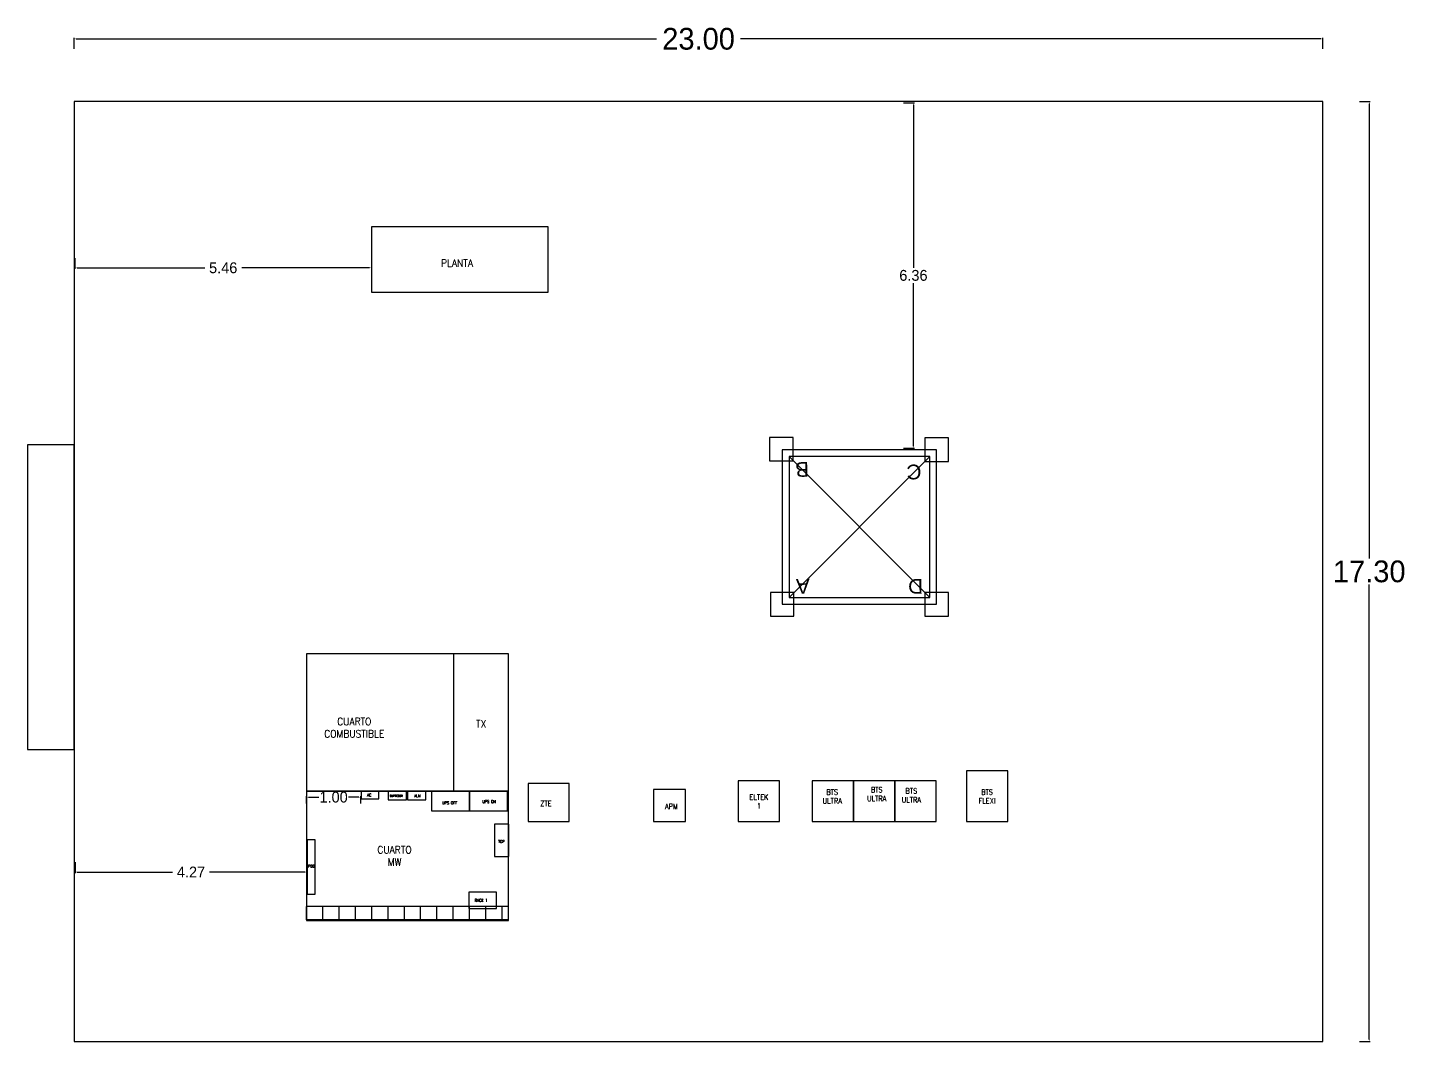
# Model space of a CAD drawing. Header units: millimetres. Extents: x 44 to 163, y 57 to 101.
# Drawn here: x 43.78 to 69.14, y 57.44 to 76.1 of the extents above; entities that cross this region are included whole.
import ezdxf

# ---------------------------------------------------------------- set-up
doc = ezdxf.new("R2010")
doc.units = ezdxf.units.MM
doc.header["$LTSCALE"] = 0.01
doc.header["$PDMODE"] = 35
doc.header["$PDSIZE"] = -10
for name, color, linetype in [('CONSTRUCCION', 7, 'Continuous'), ('EQUIPO EXISTENTE', 7, 'Continuous'), ('ESCALERILLA EXISTENTE', 4, 'Continuous')]:
    doc.layers.add(name, color=color, linetype=linetype)
doc.styles.add('A1', font='romans.shx', dxfattribs={"width": 0.9, "height": 0.09})
doc.dimstyles.new('interior', dxfattribs={"dimtxt": 0.2, "dimasz": 0.038, "dimexe": 0.02, "dimexo": 0.03, "dimgap": 0.04, "dimtad": 0, "dimtih": 1, "dimtoh": 1, "dimzin": 0, "dimdsep": 46, "dimtxsty": 'Standard', "dimcen": 0.04, "dimclrd": 5, "dimclre": 5, "dimclrt": 5, "dimadec": 3, "dimazin": 2, "dimtfac": 1, "dimtofl": 0, "dimtmove": 0, "dimatfit": 3, "dimfxl": 0.18, "dimtolj": 1, "dimtzin": 0, "dimarcsym": 0})

# ---------------------------------------------------------------- blocks, each defined once
blk = doc.blocks.new('*D139')
at = {"layer": 'CONSTRUCCION', "color": 5, "lineweight": -2, "transparency": 16777216}
for p, q in [((44.635, 75.714), (44.635, 75.914)), ((44.673, 75.894), (55.362, 75.894)), ((67.597, 75.894), (56.909, 75.894)), ((67.635, 75.714), (67.635, 75.914))]:
    blk.add_line(p, q, dxfattribs=at)
at = {"layer": 'CONSTRUCCION', "color": 5, "lineweight": -3, "transparency": 16777216}
for points in [[(44.673, 75.901), (44.673, 75.888), (44.635, 75.894)], [(67.597, 75.901), (67.597, 75.888), (67.635, 75.894)]]:
    blk.add_solid(points, dxfattribs=at)
at = {"layer": 'Defpoints', "color": 0, "lineweight": -3, "transparency": 16777216}
for p in [(44.635, 75.894), (44.635, 74.74), (67.635, 74.74)]:
    blk.add_point(p, dxfattribs=at)
at = {"layer": 'CONSTRUCCION', "color": 5, "lineweight": -3, "transparency": 16777216, "insert": (56.135, 75.894), "char_height": 0.2, "attachment_point": 5}
blk.add_mtext('\\A1;{\\H2x;23.00}', dxfattribs=at)
blk = doc.blocks.new('*D140')
at = {"layer": 'CONSTRUCCION', "color": 5, "lineweight": -2, "transparency": 16777216}
for p, q in [((68.307, 74.74), (68.507, 74.74)), ((68.487, 74.702), (68.487, 66.33)), ((68.487, 57.478), (68.487, 65.85)), ((68.307, 57.44), (68.507, 57.44))]:
    blk.add_line(p, q, dxfattribs=at)
at = {"layer": 'CONSTRUCCION', "color": 5, "lineweight": -3, "transparency": 16777216}
for points in [[(68.481, 74.702), (68.494, 74.702), (68.487, 74.74)], [(68.481, 57.478), (68.494, 57.478), (68.487, 57.44)]]:
    blk.add_solid(points, dxfattribs=at)
at = {"layer": 'Defpoints', "color": 0, "lineweight": -3, "transparency": 16777216}
for p in [(67.635, 74.74), (67.635, 57.44), (68.487, 57.44)]:
    blk.add_point(p, dxfattribs=at)
at = {"layer": 'CONSTRUCCION', "color": 5, "lineweight": -3, "transparency": 16777216, "insert": (68.487, 66.09), "char_height": 0.2, "attachment_point": 5}
blk.add_mtext('\\A1;{\\H2x;17.30}', dxfattribs=at)
blk = doc.blocks.new('*D141')
at = {"layer": 'CONSTRUCCION', "color": 5, "lineweight": -2, "transparency": 16777216}
for p, q in [((44.65, 71.86), (44.65, 71.66)), ((50.11, 71.86), (50.11, 71.66)), ((44.688, 71.68), (47.04, 71.68)), ((50.072, 71.68), (47.72, 71.68))]:
    blk.add_line(p, q, dxfattribs=at)
at = {"layer": 'CONSTRUCCION', "color": 5, "lineweight": -3, "transparency": 16777216}
for points in [[(44.688, 71.686), (44.688, 71.673), (44.65, 71.68)], [(50.072, 71.686), (50.072, 71.673), (50.11, 71.68)]]:
    blk.add_solid(points, dxfattribs=at)
at = {"layer": 'Defpoints', "color": 0, "lineweight": -3, "transparency": 16777216}
for p in [(44.65, 72.067), (50.11, 72.067), (50.11, 71.68)]:
    blk.add_point(p, dxfattribs=at)
at = {"layer": 'CONSTRUCCION', "color": 5, "lineweight": -3, "transparency": 16777216, "insert": (47.38, 71.68), "char_height": 0.2, "attachment_point": 5}
blk.add_mtext('\\A1;5.46', dxfattribs=at)
blk = doc.blocks.new('*D143')
at = {"layer": 'CONSTRUCCION', "color": 5, "lineweight": -2, "transparency": 16777216}
for p, q in [((44.652, 60.738), (44.652, 60.538)), ((48.922, 60.738), (48.922, 60.538)), ((44.69, 60.558), (46.447, 60.558)), ((48.884, 60.558), (47.127, 60.558))]:
    blk.add_line(p, q, dxfattribs=at)
at = {"layer": 'CONSTRUCCION', "color": 5, "lineweight": -3, "transparency": 16777216}
for points in [[(44.69, 60.565), (44.69, 60.552), (44.652, 60.558)], [(48.884, 60.565), (48.884, 60.552), (48.922, 60.558)]]:
    blk.add_solid(points, dxfattribs=at)
at = {"layer": 'Defpoints', "color": 0, "lineweight": -3, "transparency": 16777216}
for p in [(44.652, 60.879), (48.922, 60.879), (48.922, 60.558)]:
    blk.add_point(p, dxfattribs=at)
at = {"layer": 'CONSTRUCCION', "color": 5, "lineweight": -3, "transparency": 16777216, "insert": (46.787, 60.558), "char_height": 0.2, "attachment_point": 5}
blk.add_mtext('\\A1;4.27', dxfattribs=at)
blk = doc.blocks.new('*D146')
at = {"layer": 'CONSTRUCCION', "color": 5, "lineweight": -2, "transparency": 16777216}
for p, q in [((48.913, 61.822), (48.913, 61.956)), ((48.951, 61.936), (49.14, 61.936)), ((49.875, 61.936), (49.687, 61.936)), ((49.913, 61.822), (49.913, 61.956))]:
    blk.add_line(p, q, dxfattribs=at)
at = {"layer": 'CONSTRUCCION', "color": 5, "lineweight": -3, "transparency": 16777216}
for points in [[(48.951, 61.943), (48.951, 61.93), (48.913, 61.936)], [(49.875, 61.943), (49.875, 61.93), (49.913, 61.936)]]:
    blk.add_solid(points, dxfattribs=at)
at = {"layer": 'Defpoints', "color": 0, "lineweight": -3, "transparency": 16777216}
for p in [(49.913, 61.936), (48.913, 61.792), (49.913, 61.792)]:
    blk.add_point(p, dxfattribs=at)
at = {"layer": 'CONSTRUCCION', "color": 5, "lineweight": -3, "transparency": 16777216, "insert": (49.413, 61.936), "char_height": 0.2, "attachment_point": 5}
blk.add_mtext('\\A1;1.00', dxfattribs=at)
blk = doc.blocks.new('*D179')
at = {"layer": 'CONSTRUCCION', "color": 5, "lineweight": -2, "transparency": 16777216}
for p, q in [((59.912, 74.72), (60.112, 74.72)), ((60.092, 74.682), (60.092, 71.68)), ((60.092, 68.398), (60.092, 71.4)), ((59.912, 68.36), (60.112, 68.36))]:
    blk.add_line(p, q, dxfattribs=at)
at = {"layer": 'CONSTRUCCION', "color": 5, "lineweight": -3, "transparency": 16777216}
for points in [[(60.086, 74.682), (60.099, 74.682), (60.092, 74.72)], [(60.086, 68.398), (60.099, 68.398), (60.092, 68.36)]]:
    blk.add_solid(points, dxfattribs=at)
at = {"layer": 'Defpoints', "color": 0, "lineweight": -3, "transparency": 16777216}
for p in [(59.679, 74.72), (59.679, 68.36), (60.092, 68.36)]:
    blk.add_point(p, dxfattribs=at)
at = {"layer": 'CONSTRUCCION', "color": 5, "lineweight": -3, "transparency": 16777216, "insert": (60.092, 71.54), "char_height": 0.2, "attachment_point": 5}
blk.add_mtext('\\A1;6.36', dxfattribs=at)

msp = doc.modelspace()

# ---------------------------------------------------------------- linework, layer by layer
at = {"lineweight": -3}
msp.add_lwpolyline([(57.674, 65.486), (60.52, 65.486), (60.52, 68.332), (57.674, 68.332), (57.674, 65.486)], dxfattribs=at)
at = {"layer": 'CONSTRUCCION'}
for p, q in [((57.801, 65.612), (60.394, 68.206)), ((57.801, 68.206), (60.394, 65.612))]:
    msp.add_line(p, q, dxfattribs=at)
at = {"layer": 'CONSTRUCCION', "lineweight": -3}
for points in [[(44.635, 57.44), (67.635, 57.44), (67.635, 74.74), (44.635, 74.74)], [(50.112, 71.234), (53.362, 71.234), (53.362, 72.434), (50.112, 72.434)], [(44.635, 68.423), (43.776, 68.423), (43.776, 62.811), (44.635, 62.811)], [(48.916, 62.047), (52.636, 62.047), (52.636, 64.577), (48.916, 64.577)], [(61.068, 61.486), (61.828, 61.486), (61.828, 62.424), (61.068, 62.424)], [(52.999, 61.486), (53.749, 61.486), (53.749, 62.186), (52.999, 62.186)], [(56.867, 61.486), (57.627, 61.486), (57.627, 62.236), (56.867, 62.236)], [(58.228, 61.486), (58.988, 61.486), (58.988, 62.236), (58.228, 62.236)], [(58.988, 61.486), (59.748, 61.486), (59.748, 62.236), (58.988, 62.236)], [(59.748, 61.486), (60.508, 61.486), (60.508, 62.236), (59.748, 62.236)], [(48.916, 59.667), (52.636, 59.667), (52.636, 62.047), (48.916, 62.047)], [(49.918, 61.908), (50.248, 61.908), (50.248, 62.048), (49.918, 62.048)], [(50.418, 61.887), (50.758, 61.887), (50.758, 62.047), (50.418, 62.047)], [(50.772, 61.887), (51.112, 61.887), (51.112, 62.047), (50.772, 62.047)], [(51.216, 61.685), (51.916, 61.685), (51.916, 62.045), (51.216, 62.045)], [(51.916, 61.685), (52.616, 61.685), (52.616, 62.045), (51.916, 62.045)], [(55.303, 61.486), (55.893, 61.486), (55.893, 62.076), (55.303, 62.076)], [(52.378, 60.847), (52.638, 60.847), (52.638, 61.437), (52.378, 61.437)], [(48.924, 60.15), (49.074, 60.15), (49.074, 61.15), (48.924, 61.15)], [(51.901, 59.89), (52.411, 59.89), (52.411, 60.19), (51.901, 60.19)]]:
    msp.add_lwpolyline(points, close=True, dxfattribs=at)
at = {"layer": 'CONSTRUCCION'}
for points in [[(57.876, 68.557), (57.444, 68.557), (57.444, 68.125), (57.876, 68.125)], [(60.736, 68.548), (60.304, 68.548), (60.304, 68.116), (60.736, 68.116)], [(60.394, 65.612), (60.394, 68.206), (57.801, 68.206), (57.801, 65.612)], [(57.89, 65.702), (57.458, 65.702), (57.458, 65.27), (57.89, 65.27)], [(60.736, 65.702), (60.304, 65.702), (60.304, 65.27), (60.736, 65.27)]]:
    msp.add_lwpolyline(points, close=True, dxfattribs=at)
at = {"layer": 'CONSTRUCCION', "lineweight": -3}
for points in [[(51.619, 64.577), (51.619, 62.047)], [(50.248, 62.048), (50.418, 62.048)]]:
    msp.add_lwpolyline(points, dxfattribs=at)
at = {"layer": 'ESCALERILLA EXISTENTE', "lineweight": -3}
for points in [[(52.636, 59.926), (48.916, 59.926)], [(48.916, 59.676), (48.916, 59.926)], [(49.216, 59.676), (49.216, 59.926)], [(49.516, 59.676), (49.516, 59.926)], [(49.816, 59.676), (49.816, 59.926)], [(50.116, 59.676), (50.116, 59.926)], [(50.416, 59.676), (50.416, 59.926)], [(50.716, 59.676), (50.716, 59.926)], [(51.016, 59.676), (51.016, 59.926)], [(51.316, 59.676), (51.316, 59.926)], [(51.616, 59.676), (51.616, 59.926)], [(51.916, 59.676), (51.916, 59.926)], [(52.216, 59.676), (52.216, 59.926)], [(52.516, 59.676), (52.516, 59.926)], [(52.636, 59.676), (48.916, 59.676)]]:
    msp.add_lwpolyline(points, dxfattribs=at)

# ---------------------------------------------------------------- texts
at = {"char_height": 0.27168, "width": 1.11414, "attachment_point": 1, "rotation": 181.2885}
for s, insert in [('{\\fArial|b0|i0|c0|p34;B}', (58.171, 67.835)), ('{\\fArial|b0|i0|c0|p34;C}', (60.243, 67.79)), ('{\\fArial|b0|i0|c0|p34;A}', (58.186, 65.684)), ('{\\fArial|b0|i0|c0|p34;D}', (60.272, 65.684))]:
    msp.add_mtext(s, dxfattribs=dict(at, insert=insert))
at = {"layer": 'EQUIPO EXISTENTE', "attachment_point": 5, "style": 'A1'}
for s, insert, char_height in [('{\\H0.66667x;PLANTA}', (51.687, 71.768), 0.20397), ('{\\H0.66667x;CUARTO \\PCOMBUSTIBLE}', (49.794, 63.216), 0.20397), ('{\\H0.66667x;TX}', (52.131, 63.286), 0.20397), ('{\\H0.66667x;AC}', (50.069, 61.975), 0.07848), ('{\\H0.66667x;SUPRESOR}', (50.568, 61.959), 0.05496), ('{\\H0.66667x;ALM}', (50.958, 61.96), 0.07848), ('{\\H0.66667x;UPS ON}', (52.278, 61.855), 0.07848), ('{\\H0.66667x;ELTEK\\P1}', (57.247, 61.857), 0.14743), ('{\\H0.66667x;BTS\\PULTRA}', (58.596, 61.948), 0.14743), ('{\\H0.66667x;BTS\\PULTRA}', (59.416, 61.991), 0.14743), ('{\\H0.66667x;BTS\\PULTRA}', (60.054, 61.969), 0.14743), ('{\\H0.66667x;BTS\\PFLEXI}', (61.448, 61.948), 0.14743), ('{\\H0.66667x;UPS OFF}', (51.552, 61.832), 0.07848), ('{\\H0.66667x;ZTE}', (53.324, 61.818), 0.14743), ('{\\H0.66667x;APM}', (55.633, 61.767), 0.14743), ('{\\H0.66667x;TGP}', (52.503, 61.119), 0.07848), ('{\\H0.66667x;CUARTO \\PMW}', (50.535, 60.856), 0.20397), ('{\\H0.66667x;PDB}', (49.004, 60.667), 0.07848), ('{\\H0.66667x;RACK 1}', (52.131, 60.038), 0.07848)]:
    msp.add_mtext_dynamic_manual_height_columns(s, width=1.85703, gutter_width=500, heights=[0], dxfattribs=dict(at, insert=insert, char_height=char_height))

# ---------------------------------------------------------------- dimensions: what is measured, and where the dimension line sits
at = {"layer": 'CONSTRUCCION', "lineweight": -3}
dim = msp.add_linear_dim(base=(44.635, 75.894), p1=(67.635, 74.74), p2=(44.635, 74.74), text='{\\H2x;<>}', dimstyle='interior', override={"dimfxlon": 1}, dxfattribs=at)
dim.commit()
dim.dimension.update_dxf_attribs({"geometry": '*D139', "text_midpoint": (56.135, 75.894)})
dim = msp.add_linear_dim(base=(60.092, 68.36), p1=(59.679, 74.72), p2=(59.679, 68.36), angle=90, dimstyle='interior', override={"dimfxlon": 1}, dxfattribs=at)
dim.commit()
dim.dimension.update_dxf_attribs({"geometry": '*D179', "text_midpoint": (60.092, 71.54)})
dim = msp.add_linear_dim(base=(68.487, 57.44), p1=(67.635, 74.74), p2=(67.635, 57.44), angle=90, text='{\\H2x;<>}', dimstyle='interior', override={"dimfxlon": 1}, dxfattribs=at)
dim.commit()
dim.dimension.update_dxf_attribs({"geometry": '*D140', "text_midpoint": (68.487, 66.09)})
for base, p1, p2, picture, middle in [((50.11, 71.68), (44.65, 72.067), (50.11, 72.067), '*D141', (47.38, 71.68)), ((48.922, 60.558), (44.652, 60.879), (48.922, 60.879), '*D143', (46.787, 60.558))]:
    dim = msp.add_linear_dim(base=base, p1=p1, p2=p2, dimstyle='interior', override={"dimfxlon": 1}, dxfattribs=at)
    dim.commit()
    dim.dimension.update_dxf_attribs({"geometry": picture, "text_midpoint": middle})
dim = msp.add_linear_dim(base=(49.913, 61.936), p1=(48.913, 61.792), p2=(49.913, 61.792), dimstyle='interior', override={"dimfxlon": 1}, dxfattribs=at)
dim.commit()
dim.dimension.update_dxf_attribs({"geometry": '*D146', "text_midpoint": (49.413, 61.936), "dimtype": 160})

doc.saveas('drawing.dxf')
